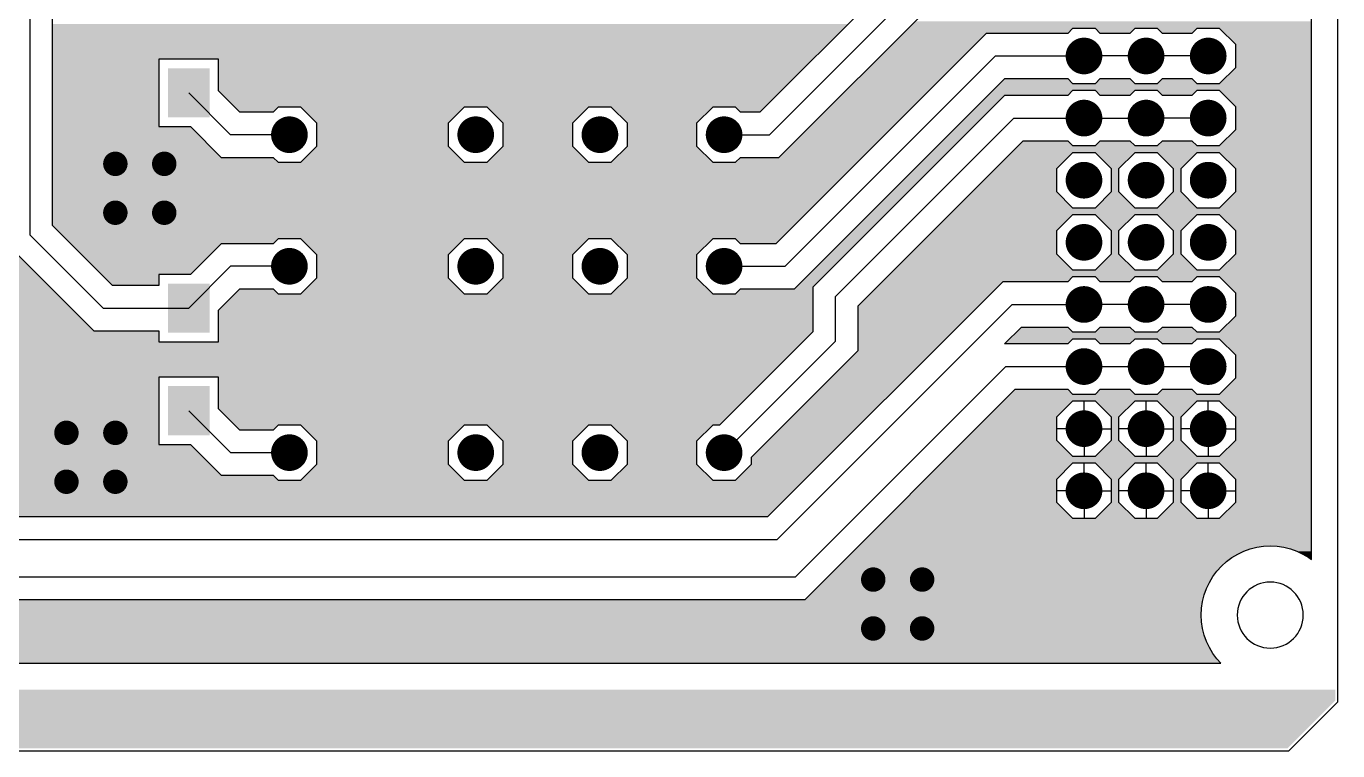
# Model space of a CAD drawing. Extents: x 295 to 953, y 10 to 290.
# Drawn here: x 780 to 868.5, y 85 to 133.9 of the extents above; entities that cross this region are included whole.
import ezdxf

# ---------------------------------------------------------------- set-up
doc = ezdxf.new("R2010")
doc.units = 0
doc.header["$LTSCALE"] = 5
doc.header["$MEASUREMENT"] = 0
doc.layers.get('0').update_dxf_attribs({"linetype": 'CONTINUOUS', "lineweight": 25})
doc.layers.add('L1-TOP_GBR', color=7, linetype='CONTINUOUS')

msp = doc.modelspace()

# ---------------------------------------------------------------- linework, layer by layer
for points, const_width in [([(850.732, 131.876, 1), (851.969, 131.876, 1)], 1.238), ([(854.923, 131.876, 1), (856.16, 131.876, 1)], 1.238), ([(859.114, 131.876, 1), (860.351, 131.876, 1)], 1.238), ([(850.732, 127.686, 1), (851.969, 127.686, 1)], 1.238), ([(854.923, 127.686, 1), (856.16, 127.686, 1)], 1.238), ([(859.114, 127.686, 1), (860.351, 127.686, 1)], 1.238), ([(797.107, 126.564, 1), (798.344, 126.564, 1)], 1.238), ([(809.68, 126.564, 1), (810.917, 126.564, 1)], 1.238), ([(818.062, 126.564, 1), (819.299, 126.564, 1)], 1.238), ([(826.444, 126.564, 1), (827.681, 126.564, 1)], 1.238), ([(785.565, 124.6, 1), (786.39, 124.6, 1)], 0.825), ([(788.865, 124.6, 1), (789.69, 124.6, 1)], 0.825), ([(850.732, 123.495, 1), (851.969, 123.495, 1)], 1.238), ([(854.923, 123.495, 1), (856.16, 123.495, 1)], 1.238), ([(859.114, 123.495, 1), (860.351, 123.495, 1)], 1.238), ([(785.565, 121.3, 1), (786.39, 121.3, 1)], 0.825), ([(788.865, 121.3, 1), (789.69, 121.3, 1)], 0.825), ([(850.732, 119.303, 1), (851.969, 119.303, 1)], 1.238), ([(854.923, 119.303, 1), (856.16, 119.303, 1)], 1.238), ([(859.114, 119.303, 1), (860.351, 119.303, 1)], 1.238), ([(797.107, 117.686, 1), (798.344, 117.686, 1)], 1.238), ([(809.68, 117.686, 1), (810.917, 117.686, 1)], 1.238), ([(818.062, 117.686, 1), (819.299, 117.686, 1)], 1.238), ([(826.444, 117.686, 1), (827.681, 117.686, 1)], 1.238), ([(850.732, 115.112, 1), (851.969, 115.112, 1)], 1.238), ([(854.923, 115.112, 1), (856.16, 115.112, 1)], 1.238), ([(859.114, 115.112, 1), (860.351, 115.112, 1)], 1.238), ([(850.732, 110.921, 1), (851.969, 110.921, 1)], 1.238), ([(854.923, 110.921, 1), (856.16, 110.921, 1)], 1.238), ([(859.114, 110.921, 1), (860.351, 110.921, 1)], 1.238), ([(782.265, 106.45, 1), (783.09, 106.45, 1)], 0.825), ([(785.565, 106.45, 1), (786.39, 106.45, 1)], 0.825), ([(850.732, 106.731, 1), (851.969, 106.731, 1)], 1.238), ([(854.923, 106.731, 1), (856.16, 106.731, 1)], 1.238), ([(859.114, 106.731, 1), (860.351, 106.731, 1)], 1.238), ([(797.107, 105.114, 1), (798.344, 105.114, 1)], 1.238), ([(809.68, 105.114, 1), (810.917, 105.114, 1)], 1.238), ([(818.062, 105.114, 1), (819.299, 105.114, 1)], 1.238), ([(826.444, 105.114, 1), (827.681, 105.114, 1)], 1.238), ([(782.265, 103.15, 1), (783.09, 103.15, 1)], 0.825), ([(785.565, 103.15, 1), (786.39, 103.15, 1)], 0.825), ([(850.732, 102.54, 1), (851.969, 102.54, 1)], 1.238), ([(854.923, 102.54, 1), (856.16, 102.54, 1)], 1.238), ([(859.114, 102.54, 1), (860.351, 102.54, 1)], 1.238), ([(836.715, 96.55, 1), (837.54, 96.55, 1)], 0.825), ([(840.015, 96.55, 1), (840.84, 96.55, 1)], 0.825), ([(836.715, 93.25, 1), (837.54, 93.25, 1)], 0.825), ([(840.015, 93.25, 1), (840.84, 93.25, 1)], 0.825)]:
    msp.add_lwpolyline(points, format="xyb", close=True, dxfattribs=dict(const_width=const_width))
for points in [[(792.332, 131.049), (792.332, 127.738), (789.524, 131.049), (789.524, 127.738)], [(792.332, 116.514), (792.332, 113.203), (789.524, 116.514), (789.524, 113.203)], [(792.332, 109.599), (792.332, 106.288), (789.524, 109.599), (789.524, 106.288)]]:
    msp.add_solid(points)
at = {"layer": 'L1-TOP_GBR'}
for p, q in [((868.478, 88.3), (868.478, 246.7)), ((868.478, 88.3), (868.478, 246.7)), ((866.704, 97.893), (866.704, 233.449)), ((780.203, 150.588), (780.203, 119.808)), ((781.729, 120.44), (781.729, 151.219)), ((847.369, 145.976), (829.483, 128.09)), ((848.001, 144.45), (830.115, 126.564)), ((830.747, 125.037), (848.633, 142.923)), ((850.582, 133.733), (850.252, 133.403)), ((852.119, 133.733), (850.582, 133.733)), ((852.449, 133.403), (852.119, 133.733)), ((854.773, 133.733), (854.443, 133.403)), ((856.31, 133.733), (854.773, 133.733)), ((856.64, 133.403), (856.31, 133.733)), ((858.964, 133.733), (858.634, 133.403)), ((860.501, 133.733), (858.964, 133.733)), ((861.589, 132.645), (860.501, 133.733)), ((844.746, 133.403), (830.556, 119.213)), ((850.252, 133.403), (844.746, 133.403)), ((854.443, 133.403), (852.449, 133.403)), ((858.634, 133.403), (856.64, 133.403)), ((861.589, 131.108), (861.589, 132.645)), ((788.905, 131.667), (788.905, 127.118)), ((792.95, 131.667), (788.905, 131.667)), ((792.95, 129.529), (792.95, 131.667)), ((845.378, 131.876), (831.188, 117.686)), ((845.378, 131.876), (851.351, 131.876)), ((855.542, 131.876), (851.351, 131.876)), ((859.733, 131.876), (855.542, 131.876)), ((860.501, 130.02), (861.589, 131.108)), ((831.82, 116.16), (846.01, 130.35)), ((846.01, 130.35), (850.252, 130.35)), ((850.252, 130.35), (850.582, 130.02)), ((852.119, 130.02), (852.449, 130.35)), ((852.449, 130.35), (854.443, 130.35)), ((854.443, 130.35), (854.773, 130.02)), ((856.31, 130.02), (856.64, 130.35)), ((856.64, 130.35), (858.634, 130.35)), ((858.634, 130.35), (858.964, 130.02)), ((790.928, 129.393), (793.757, 126.564)), ((794.389, 128.09), (792.95, 129.529)), ((850.582, 129.542), (850.252, 129.212)), ((850.582, 130.02), (852.119, 130.02)), ((852.119, 129.542), (850.582, 129.542)), ((852.449, 129.212), (852.119, 129.542)), ((854.773, 129.542), (854.443, 129.212)), ((854.773, 130.02), (856.31, 130.02)), ((856.31, 129.542), (854.773, 129.542)), ((856.64, 129.212), (856.31, 129.542)), ((858.964, 129.542), (858.634, 129.212)), ((858.964, 130.02), (860.501, 130.02)), ((860.501, 129.542), (858.964, 129.542)), ((861.589, 128.454), (860.501, 129.542)), ((796.957, 128.42), (796.627, 128.09)), ((798.494, 128.42), (796.957, 128.42)), ((799.582, 127.332), (798.494, 128.42)), ((809.53, 128.42), (808.442, 127.332)), ((811.067, 128.42), (809.53, 128.42)), ((812.155, 127.332), (811.067, 128.42)), ((817.912, 128.42), (816.824, 127.332)), ((819.449, 128.42), (817.912, 128.42)), ((820.537, 127.332), (819.449, 128.42)), ((826.294, 128.42), (825.206, 127.332)), ((827.831, 128.42), (826.294, 128.42)), ((828.161, 128.09), (827.831, 128.42)), ((845.983, 129.212), (833.06, 116.289)), ((850.252, 129.212), (845.983, 129.212)), ((854.443, 129.212), (852.449, 129.212)), ((858.634, 129.212), (856.64, 129.212)), ((861.589, 126.917), (861.589, 128.454)), ((796.627, 128.09), (794.389, 128.09)), ((829.483, 128.09), (828.161, 128.09)), ((846.615, 127.686), (834.587, 115.657)), ((846.615, 127.686), (851.351, 127.686)), ((851.351, 127.686), (855.542, 127.686)), ((859.733, 127.686), (855.542, 127.686)), ((788.905, 127.118), (791.043, 127.118)), ((791.043, 127.118), (793.124, 125.037)), ((799.582, 125.795), (799.582, 127.332)), ((808.442, 127.332), (808.442, 125.795)), ((812.155, 125.795), (812.155, 127.332)), ((816.824, 127.332), (816.824, 125.795)), ((820.537, 125.795), (820.537, 127.332)), ((825.206, 127.332), (825.206, 125.795)), ((860.501, 125.829), (861.589, 126.917)), ((797.726, 126.564), (793.757, 126.564)), ((798.494, 124.707), (799.582, 125.795)), ((808.442, 125.795), (809.53, 124.707)), ((811.067, 124.707), (812.155, 125.795)), ((816.824, 125.795), (817.912, 124.707)), ((819.449, 124.707), (820.537, 125.795)), ((825.206, 125.795), (826.294, 124.707)), ((827.063, 126.564), (830.115, 126.564)), ((836.113, 115.025), (847.247, 126.159)), ((847.247, 126.159), (850.252, 126.159)), ((850.252, 126.159), (850.582, 125.829)), ((850.582, 125.829), (852.119, 125.829)), ((852.119, 125.829), (852.449, 126.159)), ((852.449, 126.159), (854.443, 126.159)), ((854.443, 126.159), (854.773, 125.829)), ((854.773, 125.829), (856.31, 125.829)), ((856.31, 125.829), (856.64, 126.159)), ((856.64, 126.159), (858.634, 126.159)), ((858.634, 126.159), (858.964, 125.829)), ((858.964, 125.829), (860.501, 125.829)), ((793.124, 125.037), (796.627, 125.037)), ((796.627, 125.037), (796.957, 124.707)), ((827.831, 124.707), (828.161, 125.037)), ((828.161, 125.037), (830.747, 125.037)), ((850.582, 125.351), (849.494, 124.263)), ((852.119, 125.351), (850.582, 125.351)), ((853.207, 124.263), (852.119, 125.351)), ((854.773, 125.351), (853.685, 124.263)), ((856.31, 125.351), (854.773, 125.351)), ((857.398, 124.263), (856.31, 125.351)), ((858.964, 125.351), (857.876, 124.263)), ((860.501, 125.351), (858.964, 125.351)), ((861.589, 124.263), (860.501, 125.351)), ((796.957, 124.707), (798.494, 124.707)), ((809.53, 124.707), (811.067, 124.707)), ((817.912, 124.707), (819.449, 124.707)), ((826.294, 124.707), (827.831, 124.707)), ((849.494, 124.263), (849.494, 122.726)), ((853.207, 122.726), (853.207, 124.263)), ((853.685, 124.263), (853.685, 122.726)), ((857.398, 122.726), (857.398, 124.263)), ((857.876, 124.263), (857.876, 122.726)), ((861.589, 122.726), (861.589, 124.263)), ((849.494, 122.726), (850.582, 121.638)), ((852.119, 121.638), (853.207, 122.726)), ((853.685, 122.726), (854.773, 121.638)), ((856.31, 121.638), (857.398, 122.726)), ((857.876, 122.726), (858.964, 121.638)), ((860.501, 121.638), (861.589, 122.726)), ((850.582, 121.638), (852.119, 121.638)), ((854.773, 121.638), (856.31, 121.638)), ((858.964, 121.638), (860.501, 121.638)), ((785.784, 116.385), (781.729, 120.44)), ((850.582, 121.16), (849.494, 120.072)), ((852.119, 121.16), (850.582, 121.16)), ((853.207, 120.072), (852.119, 121.16)), ((854.773, 121.16), (853.685, 120.072)), ((856.31, 121.16), (854.773, 121.16)), ((857.398, 120.072), (856.31, 121.16)), ((858.964, 121.16), (857.876, 120.072)), ((860.501, 121.16), (858.964, 121.16)), ((861.589, 120.072), (860.501, 121.16)), ((785.153, 114.858), (780.203, 119.808)), ((796.957, 119.543), (796.627, 119.213)), ((798.494, 119.543), (796.957, 119.543)), ((799.582, 118.455), (798.494, 119.543)), ((809.53, 119.543), (808.442, 118.455)), ((811.067, 119.543), (809.53, 119.543)), ((812.155, 118.455), (811.067, 119.543)), ((817.912, 119.543), (816.824, 118.455)), ((819.449, 119.543), (817.912, 119.543)), ((820.537, 118.455), (819.449, 119.543)), ((826.294, 119.543), (825.206, 118.455)), ((827.831, 119.543), (826.294, 119.543)), ((828.161, 119.213), (827.831, 119.543)), ((849.494, 120.072), (849.494, 118.535)), ((853.207, 118.535), (853.207, 120.072)), ((853.685, 120.072), (853.685, 118.535)), ((857.398, 118.535), (857.398, 120.072)), ((857.876, 120.072), (857.876, 118.535)), ((861.589, 118.535), (861.589, 120.072)), ((778.676, 119.175), (784.521, 113.331)), ((793.124, 119.213), (791.043, 117.132)), ((796.627, 119.213), (793.124, 119.213)), ((830.556, 119.213), (828.161, 119.213)), ((799.582, 116.918), (799.582, 118.455)), ((808.442, 118.455), (808.442, 116.918)), ((812.155, 116.918), (812.155, 118.455)), ((816.824, 118.455), (816.824, 116.918)), ((820.537, 116.918), (820.537, 118.455)), ((825.206, 118.455), (825.206, 116.918)), ((849.494, 118.535), (850.582, 117.447)), ((852.119, 117.447), (853.207, 118.535)), ((853.685, 118.535), (854.773, 117.447)), ((856.31, 117.447), (857.398, 118.535)), ((857.876, 118.535), (858.964, 117.447)), ((860.501, 117.447), (861.589, 118.535)), ((788.905, 117.132), (788.905, 116.385)), ((791.043, 117.132), (788.905, 117.132)), ((790.928, 114.858), (793.757, 117.686)), ((797.726, 117.686), (793.757, 117.686)), ((798.494, 115.83), (799.582, 116.918)), ((808.442, 116.918), (809.53, 115.83)), ((811.067, 115.83), (812.155, 116.918)), ((816.824, 116.918), (817.912, 115.83)), ((819.449, 115.83), (820.537, 116.918)), ((825.206, 116.918), (826.294, 115.83)), ((827.063, 117.686), (831.188, 117.686)), ((850.582, 116.969), (850.252, 116.639)), ((850.582, 117.447), (852.119, 117.447)), ((852.119, 116.969), (850.582, 116.969)), ((852.449, 116.639), (852.119, 116.969)), ((854.773, 116.969), (854.443, 116.639)), ((854.773, 117.447), (856.31, 117.447)), ((856.31, 116.969), (854.773, 116.969)), ((856.64, 116.639), (856.31, 116.969)), ((858.964, 116.969), (858.634, 116.639)), ((858.964, 117.447), (860.501, 117.447)), ((860.501, 116.969), (858.964, 116.969)), ((861.589, 115.881), (860.501, 116.969)), ((788.905, 116.385), (785.784, 116.385)), ((792.95, 114.721), (794.389, 116.16)), ((794.389, 116.16), (796.627, 116.16)), ((796.627, 116.16), (796.957, 115.83)), ((827.831, 115.83), (828.161, 116.16)), ((828.161, 116.16), (831.82, 116.16)), ((845.864, 116.639), (830.001, 100.776)), ((833.06, 116.289), (833.06, 113.269)), ((850.252, 116.639), (845.864, 116.639)), ((854.443, 116.639), (852.449, 116.639)), ((858.634, 116.639), (856.64, 116.639)), ((796.957, 115.83), (798.494, 115.83)), ((809.53, 115.83), (811.067, 115.83)), ((817.912, 115.83), (819.449, 115.83)), ((826.294, 115.83), (827.831, 115.83)), ((846.496, 115.112), (830.633, 99.249)), ((834.587, 112.638), (834.587, 115.657)), ((846.496, 115.112), (851.351, 115.112)), ((855.542, 115.112), (851.351, 115.112)), ((859.733, 115.112), (855.542, 115.112)), ((861.589, 114.344), (861.589, 115.881)), ((785.153, 114.858), (790.928, 114.858)), ((792.95, 112.583), (792.95, 114.721)), ((836.113, 112.006), (836.113, 115.025)), ((860.501, 113.256), (861.589, 114.344)), ((784.521, 113.331), (788.905, 113.331)), ((788.905, 113.331), (788.905, 112.583)), ((845.99, 112.448), (847.128, 113.586)), ((847.128, 113.586), (850.252, 113.586)), ((850.252, 113.586), (850.582, 113.256)), ((852.119, 113.256), (852.449, 113.586)), ((852.449, 113.586), (854.443, 113.586)), ((854.443, 113.586), (854.773, 113.256)), ((856.31, 113.256), (856.64, 113.586)), ((856.64, 113.586), (858.634, 113.586)), ((858.634, 113.586), (858.964, 113.256)), ((788.905, 112.583), (792.95, 112.583)), ((833.06, 113.269), (826.761, 106.97)), ((827.063, 105.114), (834.587, 112.638)), ((850.252, 112.448), (845.99, 112.448)), ((850.582, 112.778), (850.252, 112.448)), ((850.582, 113.256), (852.119, 113.256)), ((852.119, 112.778), (850.582, 112.778)), ((852.449, 112.448), (852.119, 112.778)), ((854.443, 112.448), (852.449, 112.448)), ((854.773, 112.778), (854.443, 112.448)), ((854.773, 113.256), (856.31, 113.256)), ((856.31, 112.778), (854.773, 112.778)), ((856.64, 112.448), (856.31, 112.778)), ((858.634, 112.448), (856.64, 112.448)), ((858.964, 112.778), (858.634, 112.448)), ((858.964, 113.256), (860.501, 113.256)), ((860.501, 112.778), (858.964, 112.778)), ((861.589, 111.69), (860.501, 112.778)), ((828.919, 104.812), (836.113, 112.006)), ((861.589, 110.153), (861.589, 111.69)), ((846.077, 110.921), (831.89, 96.735)), ((846.077, 110.921), (851.351, 110.921)), ((851.351, 110.921), (855.542, 110.921)), ((855.542, 110.921), (859.733, 110.921)), ((788.905, 110.217), (788.905, 105.668)), ((792.95, 110.217), (788.905, 110.217)), ((792.95, 108.079), (792.95, 110.217)), ((860.501, 109.065), (861.589, 110.153)), ((832.522, 95.209), (846.709, 109.395)), ((846.709, 109.395), (850.252, 109.395)), ((850.252, 109.395), (850.582, 109.065)), ((850.582, 109.065), (852.119, 109.065)), ((852.119, 109.065), (852.449, 109.395)), ((852.449, 109.395), (854.443, 109.395)), ((854.443, 109.395), (854.773, 109.065)), ((854.773, 109.065), (856.31, 109.065)), ((856.31, 109.065), (856.64, 109.395)), ((856.64, 109.395), (858.634, 109.395)), ((858.634, 109.395), (858.964, 109.065)), ((858.964, 109.065), (860.501, 109.065)), ((794.389, 106.64), (792.95, 108.079)), ((850.582, 108.587), (849.494, 107.499)), ((852.119, 108.587), (850.582, 108.587)), ((851.351, 106.731), (851.351, 108.587)), ((853.207, 107.499), (852.119, 108.587)), ((854.773, 108.587), (853.685, 107.499)), ((856.31, 108.587), (854.773, 108.587)), ((855.542, 106.731), (855.542, 108.587)), ((857.398, 107.499), (856.31, 108.587)), ((858.964, 108.587), (857.876, 107.499)), ((860.501, 108.587), (858.964, 108.587)), ((859.733, 106.731), (859.733, 108.587)), ((861.589, 107.499), (860.501, 108.587)), ((790.928, 107.943), (793.757, 105.114)), ((849.494, 107.499), (849.494, 105.962)), ((853.207, 105.962), (853.207, 107.499)), ((853.685, 107.499), (853.685, 105.962)), ((857.398, 105.962), (857.398, 107.499)), ((857.876, 107.499), (857.876, 105.962)), ((861.589, 105.962), (861.589, 107.499)), ((796.627, 106.64), (794.389, 106.64)), ((796.957, 106.97), (796.627, 106.64)), ((798.494, 106.97), (796.957, 106.97)), ((799.582, 105.882), (798.494, 106.97)), ((809.53, 106.97), (808.442, 105.882)), ((811.067, 106.97), (809.53, 106.97)), ((812.155, 105.882), (811.067, 106.97)), ((817.912, 106.97), (816.824, 105.882)), ((819.449, 106.97), (817.912, 106.97)), ((820.537, 105.882), (819.449, 106.97)), ((826.294, 106.97), (825.206, 105.882)), ((826.761, 106.97), (826.294, 106.97)), ((851.351, 106.731), (849.494, 106.731)), ((851.351, 106.731), (851.351, 104.874)), ((851.351, 106.731), (853.207, 106.731)), ((855.542, 106.731), (853.685, 106.731)), ((855.542, 106.731), (855.542, 104.874)), ((855.542, 106.731), (857.398, 106.731)), ((859.733, 106.731), (857.876, 106.731)), ((859.733, 106.731), (859.733, 104.874)), ((859.733, 106.731), (861.589, 106.731)), ((788.905, 105.668), (791.043, 105.668)), ((791.043, 105.668), (793.124, 103.587)), ((799.582, 104.345), (799.582, 105.882)), ((808.442, 105.882), (808.442, 104.345)), ((812.155, 104.345), (812.155, 105.882)), ((816.824, 105.882), (816.824, 104.345)), ((820.537, 104.345), (820.537, 105.882)), ((825.206, 105.882), (825.206, 104.345)), ((849.494, 105.962), (850.582, 104.874)), ((852.119, 104.874), (853.207, 105.962)), ((853.685, 105.962), (854.773, 104.874)), ((856.31, 104.874), (857.398, 105.962)), ((857.876, 105.962), (858.964, 104.874)), ((860.501, 104.874), (861.589, 105.962)), ((793.757, 105.114), (797.726, 105.114)), ((828.919, 104.345), (828.919, 104.812)), ((850.582, 104.874), (852.119, 104.874)), ((854.773, 104.874), (856.31, 104.874)), ((858.964, 104.874), (860.501, 104.874)), ((793.124, 103.587), (796.627, 103.587)), ((796.627, 103.587), (796.957, 103.257)), ((798.494, 103.257), (799.582, 104.345)), ((808.442, 104.345), (809.53, 103.257)), ((811.067, 103.257), (812.155, 104.345)), ((816.824, 104.345), (817.912, 103.257)), ((819.449, 103.257), (820.537, 104.345)), ((825.206, 104.345), (826.294, 103.257)), ((827.831, 103.257), (828.919, 104.345)), ((850.582, 104.396), (849.494, 103.308)), ((852.119, 104.396), (850.582, 104.396)), ((851.351, 102.54), (851.351, 104.396)), ((853.207, 103.308), (852.119, 104.396)), ((854.773, 104.396), (853.685, 103.308)), ((856.31, 104.396), (854.773, 104.396)), ((855.542, 102.54), (855.542, 104.396)), ((857.398, 103.308), (856.31, 104.396)), ((858.964, 104.396), (857.876, 103.308)), ((860.501, 104.396), (858.964, 104.396)), ((859.733, 102.54), (859.733, 104.396)), ((861.589, 103.308), (860.501, 104.396)), ((796.957, 103.257), (798.494, 103.257)), ((809.53, 103.257), (811.067, 103.257)), ((817.912, 103.257), (819.449, 103.257)), ((826.294, 103.257), (827.831, 103.257)), ((849.494, 103.308), (849.494, 101.771)), ((853.207, 101.771), (853.207, 103.308)), ((853.685, 103.308), (853.685, 101.771)), ((857.398, 101.771), (857.398, 103.308)), ((857.876, 103.308), (857.876, 101.771)), ((861.589, 101.771), (861.589, 103.308)), ((851.351, 102.54), (849.494, 102.54)), ((851.351, 102.54), (851.351, 100.683)), ((851.351, 102.54), (853.207, 102.54)), ((855.542, 102.54), (853.685, 102.54)), ((855.542, 102.54), (855.542, 100.683)), ((855.542, 102.54), (857.398, 102.54)), ((859.733, 102.54), (857.876, 102.54)), ((859.733, 102.54), (859.733, 100.683)), ((859.733, 102.54), (861.589, 102.54)), ((849.494, 101.771), (850.582, 100.683)), ((852.119, 100.683), (853.207, 101.771)), ((853.685, 101.771), (854.773, 100.683)), ((856.31, 100.683), (857.398, 101.771)), ((857.876, 101.771), (858.964, 100.683)), ((860.501, 100.683), (861.589, 101.771)), ((830.001, 100.776), (547.452, 100.776)), ((850.582, 100.683), (852.119, 100.683)), ((854.773, 100.683), (856.31, 100.683)), ((858.964, 100.683), (860.501, 100.683)), ((546.82, 99.249), (830.633, 99.249)), ((861.333, 98.035), (861.726, 98.269)), ((861.726, 98.269), (862.14, 98.466)), ((862.14, 98.466), (862.571, 98.619)), ((862.571, 98.619), (863.014, 98.73)), ((863.014, 98.73), (863.467, 98.797)), ((863.467, 98.797), (863.924, 98.82)), ((863.924, 98.82), (864.381, 98.797)), ((864.381, 98.797), (864.833, 98.73)), ((864.833, 98.73), (865.277, 98.619)), ((865.277, 98.619), (865.707, 98.466)), ((865.707, 98.466), (866.121, 98.269)), ((866.121, 98.269), (866.514, 98.035)), ((860.32, 97.116), (860.627, 97.454)), ((860.627, 97.454), (860.965, 97.761)), ((860.965, 97.761), (861.333, 98.035)), ((866.514, 98.035), (866.704, 97.893)), ((545.563, 96.735), (831.89, 96.735)), ((859.812, 96.355), (860.048, 96.748)), ((860.048, 96.748), (860.32, 97.116)), ((859.462, 95.511), (859.615, 95.941)), ((859.615, 95.941), (859.812, 96.355)), ((544.931, 95.209), (832.522, 95.209)), ((859.284, 94.615), (859.351, 95.067)), ((859.351, 95.067), (859.462, 95.511)), ((859.261, 94.157), (859.284, 94.615)), ((859.284, 93.7), (859.261, 94.157)), ((859.351, 93.248), (859.284, 93.7)), ((859.462, 92.804), (859.351, 93.248)), ((859.615, 92.374), (859.462, 92.804)), ((859.812, 91.96), (859.615, 92.374)), ((860.048, 91.567), (859.812, 91.96)), ((860.32, 91.199), (860.048, 91.567)), ((860.592, 90.899), (860.32, 91.199)), ((520.379, 90.899), (860.592, 90.899)), ((865.178, 85), (868.478, 88.3)), ((505.478, 85), (865.178, 85))]:
    msp.add_line(p, q, dxfattribs=at)
for radius, start, end in [(2.227, 0, 180), (2.228, 180, 0)]:
    msp.add_arc((863.924, 94.157), radius, start, end, dxfattribs=at)
for points in [[(781.729, 131.667), (781.729, 134.033), (833.06, 131.667), (835.426, 134.033)], [(839.112, 133.403), (839.442, 133.733), (850.252, 133.403), (850.582, 133.733)], [(839.442, 133.733), (839.442, 133.733), (850.582, 133.733), (852.119, 133.733)], [(839.442, 133.733), (839.921, 134.211), (866.704, 133.733), (866.704, 134.211)], [(852.449, 133.403), (852.119, 133.733), (854.443, 133.403), (854.773, 133.733)], [(852.119, 133.733), (852.119, 133.733), (854.773, 133.733), (856.31, 133.733)], [(856.64, 133.403), (856.31, 133.733), (858.634, 133.403), (858.964, 133.733)], [(856.31, 133.733), (856.31, 133.733), (858.964, 133.733), (860.501, 133.733)], [(861.589, 132.645), (860.501, 133.733), (866.704, 132.645), (866.704, 133.733)], [(830.747, 125.037), (839.112, 133.403), (836.38, 125.037), (844.746, 133.403)], [(839.112, 133.403), (839.112, 133.403), (844.746, 133.403), (850.252, 133.403)], [(861.589, 131.108), (861.589, 132.645), (866.704, 131.108), (866.704, 132.645)], [(781.729, 127.118), (781.729, 131.667), (788.905, 127.118), (788.905, 131.667)], [(781.729, 131.667), (781.729, 131.667), (788.905, 131.667), (792.95, 131.667)], [(792.95, 129.529), (792.95, 131.667), (830.922, 129.529), (833.06, 131.667)], [(860.502, 130.02), (861.589, 131.108), (866.704, 130.02), (866.704, 131.108)], [(845.68, 130.02), (846.01, 130.35), (850.582, 130.02), (850.252, 130.35)], [(846.01, 130.35), (846.01, 130.35), (850.252, 130.35), (846.01, 130.35)], [(852.119, 130.02), (852.449, 130.35), (854.773, 130.02), (854.443, 130.35)], [(852.449, 130.35), (852.449, 130.35), (854.443, 130.35), (852.449, 130.35)], [(856.31, 130.02), (856.64, 130.35), (858.964, 130.02), (858.634, 130.35)], [(856.64, 130.35), (856.64, 130.35), (858.634, 130.35), (856.64, 130.35)], [(794.059, 128.42), (792.95, 129.529), (829.813, 128.42), (830.922, 129.529)], [(844.871, 129.212), (845.201, 129.542), (850.252, 129.212), (850.582, 129.542)], [(845.201, 129.542), (845.679, 130.02), (866.704, 129.542), (866.704, 130.02)], [(845.201, 129.542), (845.201, 129.542), (850.582, 129.542), (852.119, 129.542)], [(845.679, 130.02), (845.68, 130.02), (860.502, 130.02), (858.964, 130.02)], [(852.449, 129.212), (852.119, 129.542), (854.443, 129.212), (854.773, 129.542)], [(852.119, 129.542), (852.119, 129.542), (854.773, 129.542), (856.31, 129.542)], [(856.64, 129.212), (856.31, 129.542), (858.634, 129.212), (858.964, 129.542)], [(856.31, 129.542), (856.31, 129.542), (858.964, 129.542), (860.501, 129.542)], [(861.589, 128.454), (860.501, 129.542), (866.704, 128.454), (866.704, 129.542)], [(794.389, 128.09), (794.059, 128.42), (796.627, 128.09), (796.957, 128.42)], [(794.059, 128.42), (794.059, 128.42), (796.957, 128.42), (798.494, 128.42)], [(799.582, 127.332), (798.494, 128.42), (808.442, 127.332), (809.53, 128.42)], [(798.494, 128.42), (798.494, 128.42), (809.53, 128.42), (811.067, 128.42)], [(812.155, 127.332), (811.067, 128.42), (816.824, 127.332), (817.912, 128.42)], [(811.067, 128.42), (811.067, 128.42), (817.912, 128.42), (819.449, 128.42)], [(820.537, 127.332), (819.449, 128.42), (825.206, 127.332), (826.294, 128.42)], [(819.449, 128.42), (819.449, 128.42), (826.294, 128.42), (827.831, 128.42)], [(828.161, 128.09), (827.831, 128.42), (829.483, 128.09), (829.813, 128.42)], [(831.948, 116.289), (844.871, 129.212), (833.06, 116.289), (845.983, 129.212)], [(844.871, 129.212), (844.871, 129.212), (845.983, 129.212), (850.252, 129.212)], [(861.589, 126.917), (861.589, 128.454), (866.704, 126.917), (866.704, 128.454)], [(781.729, 125.037), (781.729, 127.118), (793.124, 125.037), (791.043, 127.118)], [(781.729, 127.118), (781.729, 127.118), (791.043, 127.118), (788.905, 127.118)], [(799.582, 125.795), (799.582, 127.332), (808.442, 125.795), (808.442, 127.332)], [(812.155, 125.795), (812.155, 127.332), (816.824, 125.795), (816.824, 127.332)], [(820.537, 125.795), (820.537, 127.332), (825.206, 125.795), (825.206, 127.332)], [(860.502, 125.829), (861.589, 126.917), (866.704, 125.829), (866.704, 126.917)], [(798.494, 124.707), (799.582, 125.795), (809.53, 124.707), (808.442, 125.795)], [(811.068, 124.707), (812.155, 125.795), (817.912, 124.707), (816.824, 125.795)], [(819.45, 124.707), (820.537, 125.795), (826.294, 124.707), (825.206, 125.795)], [(846.439, 125.351), (846.917, 125.829), (866.704, 125.351), (866.704, 125.829)], [(846.917, 125.829), (847.247, 126.159), (850.582, 125.829), (850.252, 126.159)], [(846.917, 125.829), (846.917, 125.829), (852.12, 125.829), (850.582, 125.829)], [(847.247, 126.159), (847.247, 126.159), (850.252, 126.159), (847.247, 126.159)], [(852.12, 125.829), (852.449, 126.159), (854.773, 125.829), (854.443, 126.159)], [(852.12, 125.829), (852.12, 125.829), (856.311, 125.829), (854.773, 125.829)], [(852.449, 126.159), (852.449, 126.159), (854.443, 126.159), (852.449, 126.159)], [(856.311, 125.829), (856.64, 126.159), (858.964, 125.829), (858.634, 126.159)], [(856.311, 125.829), (856.311, 125.829), (860.502, 125.829), (858.964, 125.829)], [(856.64, 126.159), (856.64, 126.159), (858.634, 126.159), (856.64, 126.159)], [(781.729, 124.707), (781.729, 125.037), (796.957, 124.707), (796.627, 125.037)], [(781.729, 125.037), (781.729, 125.037), (796.627, 125.037), (793.124, 125.037)], [(827.831, 124.707), (828.161, 125.037), (836.05, 124.707), (836.38, 125.037)], [(845.351, 124.263), (846.439, 125.351), (849.494, 124.263), (850.582, 125.351)], [(846.439, 125.351), (846.439, 125.351), (850.582, 125.351), (852.119, 125.351)], [(853.207, 124.263), (852.119, 125.351), (853.685, 124.263), (854.773, 125.351)], [(852.119, 125.351), (852.119, 125.351), (854.773, 125.351), (856.31, 125.351)], [(857.398, 124.263), (856.31, 125.351), (857.876, 124.263), (858.964, 125.351)], [(856.31, 125.351), (856.31, 125.351), (858.964, 125.351), (860.501, 125.351)], [(861.589, 124.263), (860.501, 125.351), (866.704, 124.263), (866.704, 125.351)], [(781.729, 120.44), (781.729, 124.707), (831.783, 120.44), (836.05, 124.707)], [(781.729, 124.707), (781.729, 124.707), (811.068, 124.707), (809.53, 124.707)], [(811.068, 124.707), (811.068, 124.707), (819.45, 124.707), (817.912, 124.707)], [(843.813, 122.726), (845.351, 124.263), (849.494, 122.726), (849.494, 124.263)], [(853.207, 122.726), (853.207, 124.263), (853.685, 122.726), (853.685, 124.263)], [(857.398, 122.726), (857.398, 124.263), (857.876, 122.726), (857.876, 124.263)], [(861.589, 122.726), (861.589, 124.263), (866.704, 122.726), (866.704, 124.263)], [(842.726, 121.638), (843.813, 122.726), (850.582, 121.638), (849.494, 122.726)], [(852.12, 121.638), (853.207, 122.726), (854.773, 121.638), (853.685, 122.726)], [(856.311, 121.638), (857.398, 122.726), (858.964, 121.638), (857.876, 122.726)], [(860.502, 121.638), (861.589, 122.726), (866.704, 121.638), (866.704, 122.726)], [(842.247, 121.16), (842.726, 121.638), (866.704, 121.16), (866.704, 121.638)], [(842.726, 121.638), (842.726, 121.638), (852.12, 121.638), (850.582, 121.638)], [(852.12, 121.638), (852.12, 121.638), (856.311, 121.638), (854.773, 121.638)], [(856.311, 121.638), (856.311, 121.638), (860.502, 121.638), (858.964, 121.638)], [(782.626, 119.543), (781.729, 120.44), (830.886, 119.543), (831.783, 120.44)], [(841.16, 120.072), (842.247, 121.16), (849.494, 120.072), (850.582, 121.16)], [(842.247, 121.16), (842.247, 121.16), (850.582, 121.16), (852.119, 121.16)], [(853.207, 120.072), (852.119, 121.16), (853.685, 120.072), (854.773, 121.16)], [(852.119, 121.16), (852.119, 121.16), (854.773, 121.16), (856.31, 121.16)], [(857.398, 120.072), (856.31, 121.16), (857.876, 120.072), (858.964, 121.16)], [(856.31, 121.16), (856.31, 121.16), (858.964, 121.16), (860.501, 121.16)], [(861.589, 120.072), (860.501, 121.16), (866.704, 120.072), (866.704, 121.16)], [(782.956, 119.213), (782.626, 119.543), (796.627, 119.213), (796.957, 119.543)], [(782.626, 119.543), (782.626, 119.543), (796.957, 119.543), (798.494, 119.543)], [(799.582, 118.455), (798.494, 119.543), (808.442, 118.455), (809.53, 119.543)], [(798.494, 119.543), (798.494, 119.543), (809.53, 119.543), (811.067, 119.543)], [(812.155, 118.455), (811.067, 119.543), (816.824, 118.455), (817.912, 119.543)], [(811.067, 119.543), (811.067, 119.543), (817.912, 119.543), (819.449, 119.543)], [(820.537, 118.455), (819.449, 119.543), (825.206, 118.455), (826.294, 119.543)], [(819.449, 119.543), (819.449, 119.543), (826.294, 119.543), (827.831, 119.543)], [(828.161, 119.213), (827.831, 119.543), (830.556, 119.213), (830.886, 119.543)], [(839.622, 118.535), (841.16, 120.072), (849.494, 118.535), (849.494, 120.072)], [(853.207, 118.535), (853.207, 120.072), (853.685, 118.535), (853.685, 120.072)], [(857.398, 118.535), (857.398, 120.072), (857.876, 118.535), (857.876, 120.072)], [(861.589, 118.535), (861.589, 120.072), (866.704, 118.535), (866.704, 120.072)], [(776.779, 114.507), (772.111, 119.175), (783.344, 114.507), (778.676, 119.175)], [(785.037, 117.132), (782.956, 119.213), (791.043, 117.132), (793.124, 119.213)], [(782.956, 119.213), (782.956, 119.213), (793.124, 119.213), (796.627, 119.213)], [(799.582, 116.918), (799.582, 118.455), (808.442, 116.918), (808.442, 118.455)], [(812.155, 116.918), (812.155, 118.455), (816.824, 116.918), (816.824, 118.455)], [(820.537, 116.918), (820.537, 118.455), (825.206, 116.918), (825.206, 118.455)], [(838.535, 117.447), (839.622, 118.535), (850.582, 117.447), (849.494, 118.535)], [(852.119, 117.447), (853.207, 118.535), (854.773, 117.447), (853.685, 118.535)], [(856.31, 117.447), (857.398, 118.535), (858.964, 117.447), (857.876, 118.535)], [(860.501, 117.447), (861.589, 118.535), (866.704, 117.447), (866.704, 118.535)], [(785.784, 116.385), (785.037, 117.132), (788.905, 116.385), (788.905, 117.132)], [(785.037, 117.132), (785.037, 117.132), (788.905, 117.132), (791.043, 117.132)], [(798.494, 115.83), (799.582, 116.918), (809.53, 115.83), (808.442, 116.918)], [(811.068, 115.83), (812.155, 116.918), (817.912, 115.83), (816.824, 116.918)], [(819.45, 115.83), (820.537, 116.918), (826.294, 115.83), (825.206, 116.918)], [(837.726, 116.639), (838.056, 116.969), (850.252, 116.639), (850.582, 116.969)], [(838.056, 116.969), (838.056, 116.969), (850.582, 116.969), (852.119, 116.969)], [(838.056, 116.969), (838.535, 117.447), (866.704, 116.969), (866.704, 117.447)], [(852.449, 116.639), (852.119, 116.969), (854.443, 116.639), (854.773, 116.969)], [(852.119, 116.969), (852.119, 116.969), (854.773, 116.969), (856.31, 116.969)], [(856.64, 116.639), (856.31, 116.969), (858.634, 116.639), (858.964, 116.969)], [(856.31, 116.969), (856.31, 116.969), (858.964, 116.969), (860.501, 116.969)], [(861.589, 115.881), (860.501, 116.969), (866.704, 115.881), (866.704, 116.969)], [(794.059, 115.83), (794.389, 116.16), (796.957, 115.83), (796.627, 116.16)], [(794.389, 116.16), (794.389, 116.16), (796.627, 116.16), (794.389, 116.16)], [(827.831, 115.83), (828.161, 116.16), (833.06, 115.83), (833.06, 116.16)], [(831.82, 116.16), (831.948, 116.289), (833.06, 116.16), (833.06, 116.289)], [(836.113, 115.025), (837.726, 116.639), (844.251, 115.025), (845.864, 116.639)], [(837.726, 116.639), (837.726, 116.639), (845.864, 116.639), (850.252, 116.639)], [(792.95, 114.721), (794.059, 115.83), (833.06, 114.721), (833.06, 115.83)], [(794.059, 115.83), (794.059, 115.83), (811.068, 115.83), (809.53, 115.83)], [(811.068, 115.83), (811.068, 115.83), (819.45, 115.83), (817.912, 115.83)], [(861.589, 114.344), (861.589, 115.881), (866.704, 114.344), (866.704, 115.881)], [(776.779, 113.331), (776.779, 114.507), (784.521, 113.331), (783.344, 114.507)], [(792.951, 113.269), (792.95, 114.721), (833.06, 113.269), (833.06, 114.721)], [(836.113, 112.006), (836.113, 115.025), (841.231, 112.006), (844.251, 115.025)], [(860.501, 113.256), (861.589, 114.344), (866.704, 113.256), (866.704, 114.344)], [(776.779, 113.33), (776.779, 113.331), (788.905, 113.33), (784.521, 113.331)], [(776.779, 113.243), (776.779, 113.33), (788.905, 113.243), (788.905, 113.33)], [(846.798, 113.256), (847.128, 113.586), (850.582, 113.256), (850.252, 113.586)], [(847.128, 113.586), (847.128, 113.586), (850.252, 113.586), (847.128, 113.586)], [(852.119, 113.256), (852.449, 113.586), (854.773, 113.256), (854.443, 113.586)], [(852.449, 113.586), (852.449, 113.586), (854.443, 113.586), (852.449, 113.586)], [(856.31, 113.256), (856.64, 113.586), (858.964, 113.256), (858.634, 113.586)], [(856.64, 113.586), (856.64, 113.586), (858.634, 113.586), (856.64, 113.586)], [(775.885, 112.349), (776.119, 112.583), (832.14, 112.349), (832.374, 112.583)], [(776.119, 112.583), (776.779, 113.243), (788.905, 112.583), (788.905, 113.243)], [(792.951, 112.583), (792.951, 113.269), (832.374, 112.583), (833.06, 113.269)], [(845.99, 112.448), (846.32, 112.778), (850.252, 112.448), (850.582, 112.778)], [(846.32, 112.778), (846.798, 113.256), (866.704, 112.778), (866.704, 113.256)], [(846.32, 112.778), (846.32, 112.778), (850.582, 112.778), (852.119, 112.778)], [(852.449, 112.448), (852.119, 112.778), (854.443, 112.448), (854.773, 112.778)], [(852.119, 112.778), (852.119, 112.778), (854.773, 112.778), (856.31, 112.778)], [(856.64, 112.448), (856.31, 112.778), (858.634, 112.448), (858.964, 112.778)], [(856.31, 112.778), (856.31, 112.778), (858.964, 112.778), (860.501, 112.778)], [(861.589, 111.69), (860.501, 112.778), (866.704, 111.69), (866.704, 112.778)], [(776.119, 110.217), (773.987, 112.349), (830.008, 110.217), (832.14, 112.349)], [(828.919, 104.812), (836.113, 112.006), (834.037, 104.812), (841.231, 112.006)], [(861.589, 110.153), (861.589, 111.69), (866.704, 110.153), (866.704, 111.69)], [(776.779, 109.557), (776.119, 110.217), (788.905, 109.557), (788.905, 110.217)], [(776.119, 110.217), (776.119, 110.217), (788.905, 110.217), (792.95, 110.217)], [(792.95, 108.079), (792.95, 110.217), (827.869, 108.079), (830.008, 110.217)], [(860.502, 109.065), (861.589, 110.153), (866.704, 109.065), (866.704, 110.153)], [(776.779, 108.293), (776.779, 109.557), (788.905, 108.293), (788.905, 109.557)], [(845.901, 108.587), (846.379, 109.065), (866.704, 108.587), (866.704, 109.065)], [(846.379, 109.065), (846.709, 109.395), (850.582, 109.065), (850.252, 109.395)], [(846.379, 109.065), (846.379, 109.065), (852.12, 109.065), (850.582, 109.065)], [(846.709, 109.395), (846.709, 109.395), (850.252, 109.395), (846.709, 109.395)], [(852.12, 109.065), (852.449, 109.395), (854.773, 109.065), (854.443, 109.395)], [(852.12, 109.065), (852.12, 109.065), (856.311, 109.065), (854.773, 109.065)], [(852.449, 109.395), (852.449, 109.395), (854.443, 109.395), (852.449, 109.395)], [(856.311, 109.065), (856.64, 109.395), (858.964, 109.065), (858.634, 109.395)], [(856.311, 109.065), (856.311, 109.065), (860.502, 109.065), (858.964, 109.065)], [(856.64, 109.395), (856.64, 109.395), (858.634, 109.395), (856.64, 109.395)], [(775.885, 107.399), (776.779, 108.293), (788.905, 107.399), (788.905, 108.293)], [(794.059, 106.97), (792.95, 108.079), (826.761, 106.97), (827.869, 108.079)], [(844.813, 107.499), (845.901, 108.587), (849.494, 107.499), (850.582, 108.587)], [(845.901, 108.587), (845.901, 108.587), (850.582, 108.587), (852.119, 108.587)], [(853.207, 107.499), (852.119, 108.587), (853.685, 107.499), (854.773, 108.587)], [(852.119, 108.587), (852.119, 108.587), (854.773, 108.587), (856.31, 108.587)], [(857.398, 107.499), (856.31, 108.587), (857.876, 107.499), (858.964, 108.587)], [(856.31, 108.587), (856.31, 108.587), (858.964, 108.587), (860.501, 108.587)], [(861.589, 107.499), (860.501, 108.587), (866.704, 107.499), (866.704, 108.587)], [(744.851, 105.668), (744.851, 107.399), (788.905, 105.668), (788.905, 107.399)], [(843.275, 105.962), (844.813, 107.499), (849.494, 105.962), (849.494, 107.499)], [(853.207, 105.962), (853.207, 107.499), (853.685, 105.962), (853.685, 107.499)], [(857.398, 105.962), (857.398, 107.499), (857.876, 105.962), (857.876, 107.499)], [(861.589, 105.962), (861.589, 107.499), (866.704, 105.962), (866.704, 107.499)], [(794.389, 106.64), (794.059, 106.97), (796.627, 106.64), (796.957, 106.97)], [(794.059, 106.97), (794.059, 106.97), (796.957, 106.97), (798.494, 106.97)], [(799.582, 105.882), (798.494, 106.97), (808.442, 105.882), (809.53, 106.97)], [(798.494, 106.97), (798.494, 106.97), (809.53, 106.97), (811.067, 106.97)], [(812.155, 105.882), (811.067, 106.97), (816.824, 105.882), (817.912, 106.97)], [(811.067, 106.97), (811.067, 106.97), (817.912, 106.97), (819.449, 106.97)], [(820.537, 105.882), (819.449, 106.97), (825.206, 105.882), (826.294, 106.97)], [(819.449, 106.97), (819.449, 106.97), (826.294, 106.97), (826.761, 106.97)], [(744.851, 103.587), (744.851, 105.668), (793.124, 103.587), (791.043, 105.668)], [(744.851, 105.668), (744.851, 105.668), (791.043, 105.668), (788.905, 105.668)], [(799.582, 104.345), (799.582, 105.882), (808.442, 104.345), (808.442, 105.882)], [(812.155, 104.345), (812.155, 105.882), (816.824, 104.345), (816.824, 105.882)], [(820.537, 104.345), (820.537, 105.882), (825.206, 104.345), (825.206, 105.882)], [(842.188, 104.874), (843.275, 105.962), (850.582, 104.874), (849.494, 105.962)], [(852.12, 104.874), (853.207, 105.962), (854.773, 104.874), (853.685, 105.962)], [(856.311, 104.874), (857.398, 105.962), (858.964, 104.874), (857.876, 105.962)], [(860.502, 104.874), (861.589, 105.962), (866.704, 104.874), (866.704, 105.962)], [(828.919, 104.345), (828.919, 104.812), (833.57, 104.345), (834.037, 104.812)], [(841.71, 104.396), (842.188, 104.874), (866.704, 104.396), (866.704, 104.874)], [(842.188, 104.874), (842.188, 104.874), (852.12, 104.874), (850.582, 104.874)], [(852.12, 104.874), (852.12, 104.874), (856.311, 104.874), (854.773, 104.874)], [(856.311, 104.874), (856.311, 104.874), (860.502, 104.874), (858.964, 104.874)], [(744.851, 103.511), (744.851, 103.587), (796.703, 103.511), (796.627, 103.587)], [(744.851, 103.587), (744.851, 103.587), (796.627, 103.587), (793.124, 103.587)], [(798.494, 103.257), (799.582, 104.345), (809.53, 103.257), (808.442, 104.345)], [(811.067, 103.257), (812.155, 104.345), (817.912, 103.257), (816.824, 104.345)], [(819.449, 103.257), (820.537, 104.345), (826.294, 103.257), (825.206, 104.345)], [(827.831, 103.257), (828.919, 104.345), (832.483, 103.257), (833.57, 104.345)], [(840.622, 103.308), (841.71, 104.396), (849.494, 103.308), (850.582, 104.396)], [(841.71, 104.396), (841.71, 104.396), (850.582, 104.396), (852.119, 104.396)], [(853.207, 103.308), (852.119, 104.396), (853.685, 103.308), (854.773, 104.396)], [(852.119, 104.396), (852.119, 104.396), (854.773, 104.396), (856.31, 104.396)], [(857.398, 103.308), (856.31, 104.396), (857.876, 103.308), (858.964, 104.396)], [(856.31, 104.396), (856.31, 104.396), (858.964, 104.396), (860.501, 104.396)], [(861.589, 103.308), (860.501, 104.396), (866.704, 103.308), (866.704, 104.396)], [(742.304, 100.964), (744.597, 103.257), (830.189, 100.964), (832.483, 103.257)], [(744.597, 103.257), (744.851, 103.511), (796.957, 103.257), (796.703, 103.511)], [(839.084, 101.771), (840.622, 103.308), (849.494, 101.771), (849.494, 103.308)], [(853.207, 101.771), (853.207, 103.308), (853.685, 101.771), (853.685, 103.308)], [(857.398, 101.771), (857.398, 103.308), (857.876, 101.771), (857.876, 103.308)], [(861.589, 101.771), (861.589, 103.308), (866.704, 101.771), (866.704, 103.308)], [(547.452, 100.776), (547.264, 100.964), (830.001, 100.776), (830.189, 100.964)], [(837.997, 100.683), (839.084, 101.771), (850.582, 100.683), (849.494, 101.771)], [(852.119, 100.683), (853.207, 101.771), (854.773, 100.683), (853.685, 101.771)], [(856.31, 100.683), (857.398, 101.771), (858.964, 100.683), (857.876, 101.771)], [(860.501, 100.683), (861.589, 101.771), (866.704, 100.683), (866.704, 101.771)], [(836.134, 98.82), (837.997, 100.683), (866.704, 98.82), (866.704, 100.683)], [(835.349, 98.035), (835.583, 98.269), (861.333, 98.035), (861.726, 98.269)], [(835.583, 98.269), (835.78, 98.466), (861.726, 98.269), (862.14, 98.466)], [(835.78, 98.466), (835.933, 98.619), (862.14, 98.466), (862.571, 98.619)], [(835.933, 98.619), (836.044, 98.73), (862.571, 98.619), (863.014, 98.73)], [(836.044, 98.73), (836.111, 98.797), (863.014, 98.73), (863.467, 98.797)], [(836.111, 98.797), (836.134, 98.82), (863.467, 98.797), (863.924, 98.82)], [(864.381, 98.797), (863.924, 98.82), (866.704, 98.797), (866.704, 98.82)], [(864.833, 98.73), (864.381, 98.797), (866.704, 98.73), (866.704, 98.797)], [(865.277, 98.619), (864.833, 98.73), (866.704, 98.619), (866.704, 98.73)], [(865.707, 98.466), (865.277, 98.619), (866.704, 98.466), (866.704, 98.619)], [(866.121, 98.269), (865.707, 98.466), (866.704, 98.269), (866.704, 98.466)], [(866.514, 98.035), (866.121, 98.269), (866.704, 98.035), (866.704, 98.269)], [(834.43, 97.116), (834.768, 97.454), (860.32, 97.116), (860.627, 97.454)], [(834.768, 97.454), (835.075, 97.761), (860.627, 97.454), (860.965, 97.761)], [(835.075, 97.761), (835.349, 98.035), (860.965, 97.761), (861.333, 98.035)], [(866.704, 97.893), (866.514, 98.035), (866.704, 97.893), (866.704, 98.035)], [(833.669, 96.355), (834.062, 96.748), (859.812, 96.355), (860.048, 96.748)], [(834.062, 96.748), (834.43, 97.116), (860.048, 96.748), (860.32, 97.116)], [(832.824, 95.511), (833.255, 95.941), (859.462, 95.511), (859.615, 95.941)], [(833.255, 95.941), (833.669, 96.355), (859.615, 95.941), (859.812, 96.355)], [(519.626, 95.067), (519.626, 95.209), (859.351, 95.067), (859.387, 95.209)], [(519.626, 94.615), (519.626, 95.067), (859.284, 94.615), (859.351, 95.067)], [(832.522, 95.209), (832.824, 95.511), (859.387, 95.209), (859.462, 95.511)], [(519.626, 94.157), (519.626, 94.615), (859.261, 94.157), (859.284, 94.615)], [(519.626, 93.7), (519.626, 94.157), (859.284, 93.7), (859.261, 94.157)], [(519.626, 93.248), (519.626, 93.7), (859.351, 93.248), (859.284, 93.7)], [(519.626, 92.804), (519.626, 93.248), (859.462, 92.804), (859.351, 93.248)], [(519.626, 92.374), (519.626, 92.804), (859.615, 92.374), (859.462, 92.804)], [(519.626, 91.96), (519.626, 92.374), (859.812, 91.96), (859.615, 92.374)], [(519.626, 91.651), (519.626, 91.96), (859.997, 91.651), (859.812, 91.96)], [(519.71, 91.567), (519.626, 91.651), (860.048, 91.567), (859.997, 91.651)], [(520.078, 91.199), (519.71, 91.567), (860.32, 91.199), (860.048, 91.567)], [(520.379, 90.899), (520.078, 91.199), (860.592, 90.899), (860.32, 91.199)], [(505.643, 88.382), (505.643, 89.125), (868.313, 88.382), (868.313, 89.125)], [(505.643, 89.125), (505.643, 89.125), (868.313, 89.125), (517.853, 89.125)], [(505.643, 85.165), (505.643, 88.382), (865.095, 85.165), (868.313, 88.382)]]:
    msp.add_solid(points, dxfattribs=at)

doc.saveas('drawing.dxf')
